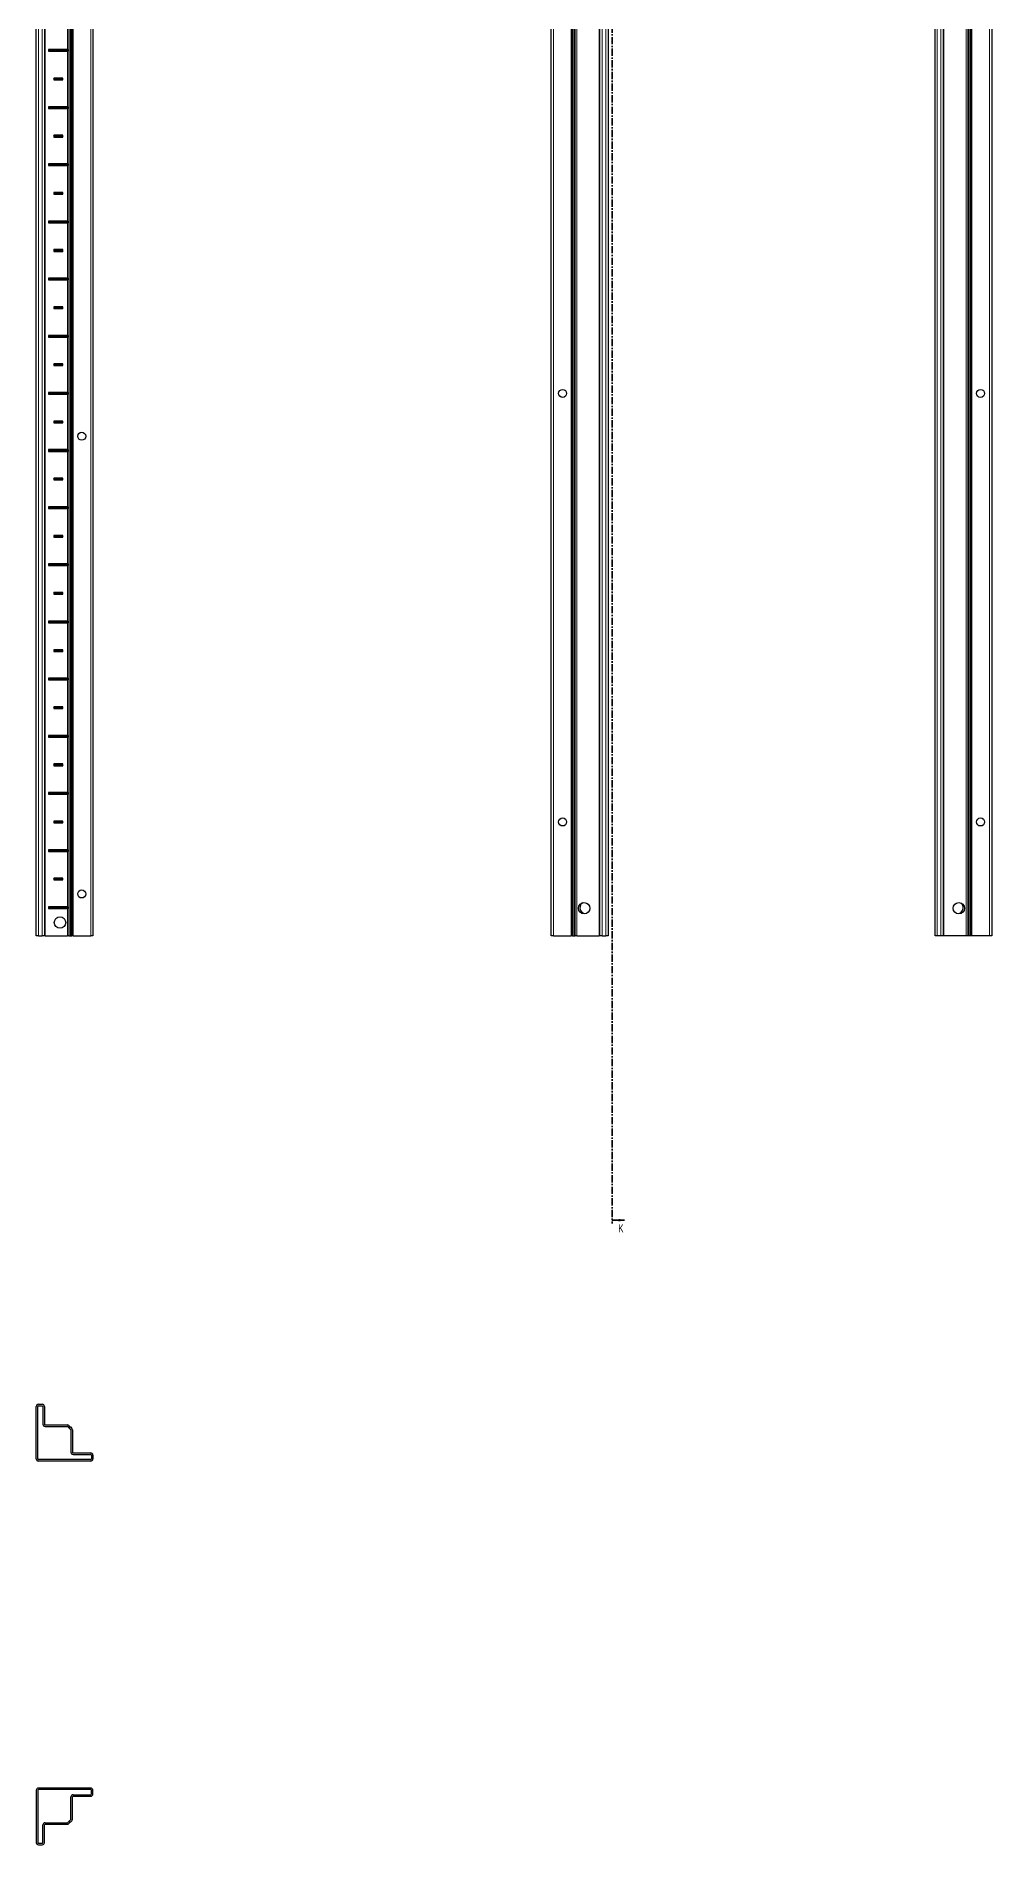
# Model space of a CAD drawing. Header units: millimetres. Extents: x -199 to 5401, y -1647 to 1507.
# Drawn here: x 1414 to 2250, y -1647 to -65 of the extents above; entities that cross this region are included whole.
import ezdxf

# ---------------------------------------------------------------- set-up
doc = ezdxf.new("R2010")
doc.units = ezdxf.units.MM
doc.linetypes.add('CENTER', pattern=[10.16, 6.35, -1.27, 1.27, -1.27])
doc.styles.add('SLDTEXTSTYLE0', font='TXT', dxfattribs={"width": 0.75})

msp = doc.modelspace()

# ---------------------------------------------------------------- linework, layer by layer
at = {"color": 7, "linetype": 'CENTER', "lineweight": 35}
msp.add_line((1917.66, 1499.09), (1917.66, -1103.67), dxfattribs=at)
at = {"color": 7, "linetype": 'Continuous', "lineweight": 25}
for p, q in [((1413.68, -851.79), (1413.68, 647.21)), ((1420.88, 647.21), (1420.88, -851.79)), ((1443.55, 647.21), (1443.55, -851.79)), ((1443.58, 647.21), (1443.58, -851.79)), ((1445.38, 647.21), (1445.38, -851.79)), ((1463.38, 647.21), (1463.38, -851.79)), ((1864.23, -851.79), (1864.23, 647.21)), ((1884.02, 647.21), (1884.02, -851.79)), ((1884.06, 647.21), (1884.06, -851.79)), ((1906.73, -851.79), (1906.73, 647.21)), ((1913.93, 647.21), (1913.93, -851.79)), ((2199.93, -851.79), (2199.93, 647.21)), ((2207.13, 647.21), (2207.13, -851.79)), ((2229.8, -851.79), (2229.8, 647.21)), ((2229.84, -851.79), (2229.84, 647.21)), ((2249.63, 647.21), (2249.63, -851.79)), ((1882.23, -76.54), (1882.23, -28.04)), ((2231.63, -28.04), (2231.63, -76.54)), ((1440.93, -76.54), (1424.53, -76.54)), ((1424.53, -76.54), (1424.53, -78.04)), ((1425.28, -77.29), (1424.53, -76.54)), ((1425.28, -77.29), (1424.53, -78.04)), ((1424.53, -78.04), (1440.93, -78.04)), ((1425.28, -77.29), (1440.78, -77.29)), ((1440.78, -77.29), (1441.42, -76.65)), ((1440.78, -77.29), (1441.42, -77.94)), ((1441.42, -77.94), (1441.42, -76.65)), ((1882.29, -76.65), (1882.23, -76.54)), ((1882.23, -76.54), (1882.23, -78.04)), ((1882.23, -78.04), (1882.29, -77.94)), ((1882.23, -126.54), (1882.23, -78.04)), ((1882.29, -77.94), (1882.29, -76.65)), ((2231.63, -76.54), (2231.57, -76.65)), ((2231.57, -76.65), (2231.57, -77.94)), ((2231.57, -77.94), (2231.63, -78.04)), ((2231.63, -78.04), (2231.63, -76.54)), ((2231.63, -78.04), (2231.63, -126.54)), ((1437.03, -101.54), (1429.03, -101.54)), ((1429.03, -101.54), (1429.03, -103.04)), ((1429.78, -102.29), (1429.03, -101.54)), ((1429.78, -102.29), (1429.03, -103.04)), ((1429.03, -103.04), (1437.03, -103.04)), ((1429.78, -102.29), (1436.28, -102.29)), ((1436.28, -102.29), (1437.03, -101.54)), ((1436.28, -102.29), (1437.03, -103.04)), ((1437.03, -103.04), (1437.03, -101.54)), ((1440.93, -126.54), (1424.53, -126.54)), ((1424.53, -126.54), (1424.53, -128.04)), ((1425.28, -127.29), (1424.53, -126.54)), ((1882.29, -126.65), (1882.23, -126.54)), ((1882.23, -126.54), (1882.23, -128.04)), ((2231.63, -126.54), (2231.57, -126.65)), ((2231.63, -128.04), (2231.63, -126.54)), ((1425.28, -127.29), (1424.53, -128.04)), ((1424.53, -128.04), (1440.93, -128.04)), ((1425.28, -127.29), (1440.78, -127.29)), ((1440.78, -127.29), (1441.42, -126.65)), ((1440.78, -127.29), (1441.42, -127.94)), ((1441.42, -127.94), (1441.42, -126.65)), ((1882.23, -128.04), (1882.29, -127.94)), ((1882.23, -176.54), (1882.23, -128.04)), ((1882.29, -127.94), (1882.29, -126.65)), ((2231.57, -126.65), (2231.57, -127.94)), ((2231.57, -127.94), (2231.63, -128.04)), ((2231.63, -128.04), (2231.63, -176.54)), ((1437.03, -151.54), (1429.03, -151.54)), ((1429.03, -151.54), (1429.03, -153.04)), ((1429.78, -152.29), (1429.03, -151.54)), ((1429.78, -152.29), (1429.03, -153.04)), ((1429.03, -153.04), (1437.03, -153.04)), ((1429.78, -152.29), (1436.28, -152.29)), ((1436.28, -152.29), (1437.03, -151.54)), ((1436.28, -152.29), (1437.03, -153.04)), ((1437.03, -153.04), (1437.03, -151.54)), ((1440.93, -176.54), (1424.53, -176.54)), ((1424.53, -176.54), (1424.53, -178.04)), ((1425.28, -177.29), (1424.53, -176.54)), ((1425.28, -177.29), (1424.53, -178.04)), ((1424.53, -178.04), (1440.93, -178.04)), ((1425.28, -177.29), (1440.78, -177.29)), ((1440.78, -177.29), (1441.42, -176.65)), ((1440.78, -177.29), (1441.42, -177.94)), ((1441.42, -177.94), (1441.42, -176.65)), ((1882.29, -176.65), (1882.23, -176.54)), ((1882.23, -176.54), (1882.23, -178.04)), ((1882.23, -178.04), (1882.29, -177.94)), ((1882.23, -226.54), (1882.23, -178.04)), ((1882.29, -177.94), (1882.29, -176.65)), ((2231.63, -176.54), (2231.57, -176.65)), ((2231.57, -176.65), (2231.57, -177.94)), ((2231.57, -177.94), (2231.63, -178.04)), ((2231.63, -178.04), (2231.63, -176.54)), ((2231.63, -178.04), (2231.63, -226.54)), ((1437.03, -201.54), (1429.03, -201.54)), ((1429.03, -201.54), (1429.03, -203.04)), ((1429.78, -202.29), (1429.03, -201.54)), ((1429.78, -202.29), (1429.03, -203.04)), ((1429.03, -203.04), (1437.03, -203.04)), ((1429.78, -202.29), (1436.28, -202.29)), ((1436.28, -202.29), (1437.03, -201.54)), ((1436.28, -202.29), (1437.03, -203.04)), ((1437.03, -203.04), (1437.03, -201.54)), ((1440.93, -226.54), (1424.53, -226.54)), ((1424.53, -226.54), (1424.53, -228.04)), ((1425.28, -227.29), (1424.53, -226.54)), ((1425.28, -227.29), (1424.53, -228.04)), ((1424.53, -228.04), (1440.93, -228.04)), ((1425.28, -227.29), (1440.78, -227.29)), ((1440.78, -227.29), (1441.42, -226.65)), ((1440.78, -227.29), (1441.42, -227.94)), ((1441.42, -227.94), (1441.42, -226.65)), ((1882.29, -226.65), (1882.23, -226.54)), ((1882.23, -226.54), (1882.23, -228.04)), ((1882.23, -228.04), (1882.29, -227.94)), ((1882.23, -276.54), (1882.23, -228.04)), ((1882.29, -227.94), (1882.29, -226.65)), ((2231.63, -226.54), (2231.57, -226.65)), ((2231.57, -226.65), (2231.57, -227.94)), ((2231.57, -227.94), (2231.63, -228.04)), ((2231.63, -228.04), (2231.63, -226.54)), ((2231.63, -228.04), (2231.63, -276.54)), ((1437.03, -251.54), (1429.03, -251.54)), ((1429.03, -251.54), (1429.03, -253.04)), ((1429.78, -252.29), (1429.03, -251.54)), ((1429.78, -252.29), (1429.03, -253.04)), ((1429.03, -253.04), (1437.03, -253.04)), ((1429.78, -252.29), (1436.28, -252.29)), ((1436.28, -252.29), (1437.03, -251.54)), ((1436.28, -252.29), (1437.03, -253.04)), ((1437.03, -253.04), (1437.03, -251.54)), ((1440.93, -276.54), (1424.53, -276.54)), ((1424.53, -276.54), (1424.53, -278.04)), ((1425.28, -277.29), (1424.53, -276.54)), ((1425.28, -277.29), (1424.53, -278.04)), ((1424.53, -278.04), (1440.93, -278.04)), ((1425.28, -277.29), (1440.78, -277.29)), ((1440.78, -277.29), (1441.42, -276.65)), ((1440.78, -277.29), (1441.42, -277.94)), ((1441.42, -277.94), (1441.42, -276.65)), ((1882.29, -276.65), (1882.23, -276.54)), ((1882.23, -276.54), (1882.23, -278.04)), ((1882.23, -278.04), (1882.29, -277.94)), ((1882.23, -326.54), (1882.23, -278.04)), ((1882.29, -277.94), (1882.29, -276.65)), ((2231.63, -276.54), (2231.57, -276.65)), ((2231.57, -276.65), (2231.57, -277.94)), ((2231.57, -277.94), (2231.63, -278.04)), ((2231.63, -278.04), (2231.63, -276.54)), ((2231.63, -278.04), (2231.63, -326.54)), ((1437.03, -301.54), (1429.03, -301.54)), ((1429.03, -301.54), (1429.03, -303.04)), ((1429.78, -302.29), (1429.03, -301.54)), ((1429.78, -302.29), (1429.03, -303.04)), ((1429.03, -303.04), (1437.03, -303.04)), ((1429.78, -302.29), (1436.28, -302.29)), ((1436.28, -302.29), (1437.03, -301.54)), ((1436.28, -302.29), (1437.03, -303.04)), ((1437.03, -303.04), (1437.03, -301.54)), ((1440.93, -326.54), (1424.53, -326.54)), ((1424.53, -326.54), (1424.53, -328.04)), ((1425.28, -327.29), (1424.53, -326.54)), ((1425.28, -327.29), (1424.53, -328.04)), ((1424.53, -328.04), (1440.93, -328.04)), ((1425.28, -327.29), (1440.78, -327.29)), ((1440.78, -327.29), (1441.42, -326.65)), ((1440.78, -327.29), (1441.42, -327.94)), ((1441.42, -327.94), (1441.42, -326.65)), ((1882.29, -326.65), (1882.23, -326.54)), ((1882.23, -326.54), (1882.23, -328.04)), ((1882.23, -328.04), (1882.29, -327.94)), ((1882.23, -376.54), (1882.23, -328.04)), ((1882.29, -327.94), (1882.29, -326.65)), ((2231.63, -326.54), (2231.57, -326.65)), ((2231.57, -326.65), (2231.57, -327.94)), ((2231.57, -327.94), (2231.63, -328.04)), ((2231.63, -328.04), (2231.63, -326.54)), ((2231.63, -328.04), (2231.63, -376.54)), ((1437.03, -351.54), (1429.03, -351.54)), ((1429.03, -351.54), (1429.03, -353.04)), ((1429.78, -352.29), (1429.03, -351.54)), ((1429.78, -352.29), (1429.03, -353.04)), ((1429.03, -353.04), (1437.03, -353.04)), ((1429.78, -352.29), (1436.28, -352.29)), ((1436.28, -352.29), (1437.03, -351.54)), ((1436.28, -352.29), (1437.03, -353.04)), ((1437.03, -353.04), (1437.03, -351.54)), ((1440.93, -376.54), (1424.53, -376.54)), ((1424.53, -376.54), (1424.53, -378.04)), ((1425.28, -377.29), (1424.53, -376.54)), ((1425.28, -377.29), (1424.53, -378.04)), ((1424.53, -378.04), (1440.93, -378.04)), ((1425.28, -377.29), (1440.78, -377.29)), ((1440.78, -377.29), (1441.42, -376.65)), ((1440.78, -377.29), (1441.42, -377.94)), ((1441.42, -377.94), (1441.42, -376.65)), ((1882.29, -376.65), (1882.23, -376.54)), ((1882.23, -376.54), (1882.23, -378.04)), ((1882.23, -378.04), (1882.29, -377.94)), ((1882.23, -426.54), (1882.23, -378.04)), ((1882.29, -377.94), (1882.29, -376.65)), ((2231.63, -376.54), (2231.57, -376.65)), ((2231.57, -376.65), (2231.57, -377.94)), ((2231.57, -377.94), (2231.63, -378.04)), ((2231.63, -378.04), (2231.63, -376.54)), ((2231.63, -378.04), (2231.63, -426.54)), ((1437.03, -401.54), (1429.03, -401.54)), ((1429.03, -401.54), (1429.03, -403.04)), ((1429.78, -402.29), (1429.03, -401.54)), ((1429.78, -402.29), (1429.03, -403.04)), ((1429.03, -403.04), (1437.03, -403.04)), ((1429.78, -402.29), (1436.28, -402.29)), ((1436.28, -402.29), (1437.03, -401.54)), ((1436.28, -402.29), (1437.03, -403.04)), ((1437.03, -403.04), (1437.03, -401.54)), ((1440.93, -426.54), (1424.53, -426.54)), ((1424.53, -426.54), (1424.53, -428.04)), ((1425.28, -427.29), (1424.53, -426.54)), ((1440.78, -427.29), (1441.42, -426.65)), ((1441.42, -427.94), (1441.42, -426.65)), ((1882.29, -426.65), (1882.23, -426.54)), ((1882.23, -426.54), (1882.23, -428.04)), ((1882.29, -427.94), (1882.29, -426.65)), ((2231.63, -426.54), (2231.57, -426.65)), ((2231.57, -426.65), (2231.57, -427.94)), ((2231.63, -428.04), (2231.63, -426.54)), ((1425.28, -427.29), (1424.53, -428.04)), ((1424.53, -428.04), (1440.93, -428.04)), ((1425.28, -427.29), (1440.78, -427.29)), ((1440.78, -427.29), (1441.42, -427.94)), ((1882.23, -428.04), (1882.29, -427.94)), ((1882.23, -476.54), (1882.23, -428.04)), ((2231.57, -427.94), (2231.63, -428.04)), ((2231.63, -428.04), (2231.63, -476.54)), ((1437.03, -451.54), (1429.03, -451.54)), ((1429.03, -451.54), (1429.03, -453.04)), ((1429.78, -452.29), (1429.03, -451.54)), ((1429.78, -452.29), (1429.03, -453.04)), ((1429.03, -453.04), (1437.03, -453.04)), ((1429.78, -452.29), (1436.28, -452.29)), ((1436.28, -452.29), (1437.03, -451.54)), ((1436.28, -452.29), (1437.03, -453.04)), ((1437.03, -453.04), (1437.03, -451.54)), ((1440.93, -476.54), (1424.53, -476.54)), ((1424.53, -476.54), (1424.53, -478.04)), ((1425.28, -477.29), (1424.53, -476.54)), ((1425.28, -477.29), (1424.53, -478.04)), ((1424.53, -478.04), (1440.93, -478.04)), ((1425.28, -477.29), (1440.78, -477.29)), ((1440.78, -477.29), (1441.42, -476.65)), ((1440.78, -477.29), (1441.42, -477.94)), ((1441.42, -477.94), (1441.42, -476.65)), ((1882.29, -476.65), (1882.23, -476.54)), ((1882.23, -476.54), (1882.23, -478.04)), ((1882.23, -478.04), (1882.29, -477.94)), ((1882.23, -526.54), (1882.23, -478.04)), ((1882.29, -477.94), (1882.29, -476.65)), ((2231.63, -476.54), (2231.57, -476.65)), ((2231.57, -476.65), (2231.57, -477.94)), ((2231.57, -477.94), (2231.63, -478.04)), ((2231.63, -478.04), (2231.63, -476.54)), ((2231.63, -478.04), (2231.63, -526.54)), ((1437.03, -501.54), (1429.03, -501.54)), ((1429.03, -501.54), (1429.03, -503.04)), ((1429.78, -502.29), (1429.03, -501.54)), ((1429.78, -502.29), (1429.03, -503.04)), ((1429.03, -503.04), (1437.03, -503.04)), ((1429.78, -502.29), (1436.28, -502.29)), ((1436.28, -502.29), (1437.03, -501.54)), ((1436.28, -502.29), (1437.03, -503.04)), ((1437.03, -503.04), (1437.03, -501.54)), ((1440.93, -526.54), (1424.53, -526.54)), ((1424.53, -526.54), (1424.53, -528.04)), ((1425.28, -527.29), (1424.53, -526.54)), ((1425.28, -527.29), (1424.53, -528.04)), ((1424.53, -528.04), (1440.93, -528.04)), ((1425.28, -527.29), (1440.78, -527.29)), ((1440.78, -527.29), (1441.42, -526.65)), ((1440.78, -527.29), (1441.42, -527.94)), ((1441.42, -527.94), (1441.42, -526.65)), ((1882.29, -526.65), (1882.23, -526.54)), ((1882.23, -526.54), (1882.23, -528.04)), ((1882.23, -528.04), (1882.29, -527.94)), ((1882.23, -576.54), (1882.23, -528.04)), ((1882.29, -527.94), (1882.29, -526.65)), ((2231.63, -526.54), (2231.57, -526.65)), ((2231.57, -526.65), (2231.57, -527.94)), ((2231.57, -527.94), (2231.63, -528.04)), ((2231.63, -528.04), (2231.63, -526.54)), ((2231.63, -528.04), (2231.63, -576.54)), ((1437.03, -551.54), (1429.03, -551.54)), ((1429.03, -551.54), (1429.03, -553.04)), ((1429.78, -552.29), (1429.03, -551.54)), ((1429.78, -552.29), (1429.03, -553.04)), ((1429.03, -553.04), (1437.03, -553.04)), ((1429.78, -552.29), (1436.28, -552.29)), ((1436.28, -552.29), (1437.03, -551.54)), ((1436.28, -552.29), (1437.03, -553.04)), ((1437.03, -553.04), (1437.03, -551.54)), ((1440.93, -576.54), (1424.53, -576.54)), ((1424.53, -576.54), (1424.53, -578.04)), ((1425.28, -577.29), (1424.53, -576.54)), ((1425.28, -577.29), (1424.53, -578.04)), ((1424.53, -578.04), (1440.93, -578.04)), ((1425.28, -577.29), (1440.78, -577.29)), ((1440.78, -577.29), (1441.42, -576.65)), ((1440.78, -577.29), (1441.42, -577.94)), ((1441.42, -577.94), (1441.42, -576.65)), ((1882.29, -576.65), (1882.23, -576.54)), ((1882.23, -576.54), (1882.23, -578.04)), ((1882.23, -578.04), (1882.29, -577.94)), ((1882.23, -626.54), (1882.23, -578.04)), ((1882.29, -577.94), (1882.29, -576.65)), ((2231.63, -576.54), (2231.57, -576.65)), ((2231.57, -576.65), (2231.57, -577.94)), ((2231.57, -577.94), (2231.63, -578.04)), ((2231.63, -578.04), (2231.63, -576.54)), ((2231.63, -578.04), (2231.63, -626.54)), ((1437.03, -601.54), (1429.03, -601.54)), ((1429.03, -601.54), (1429.03, -603.04)), ((1429.78, -602.29), (1429.03, -601.54)), ((1429.78, -602.29), (1429.03, -603.04)), ((1429.03, -603.04), (1437.03, -603.04)), ((1429.78, -602.29), (1436.28, -602.29)), ((1436.28, -602.29), (1437.03, -601.54)), ((1436.28, -602.29), (1437.03, -603.04)), ((1437.03, -603.04), (1437.03, -601.54)), ((1440.93, -626.54), (1424.53, -626.54)), ((1424.53, -626.54), (1424.53, -628.04)), ((1425.28, -627.29), (1424.53, -626.54)), ((1425.28, -627.29), (1424.53, -628.04)), ((1424.53, -628.04), (1440.93, -628.04)), ((1425.28, -627.29), (1440.78, -627.29)), ((1440.78, -627.29), (1441.42, -626.65)), ((1440.78, -627.29), (1441.42, -627.94)), ((1441.42, -627.94), (1441.42, -626.65)), ((1882.29, -626.65), (1882.23, -626.54)), ((1882.23, -626.54), (1882.23, -628.04)), ((1882.23, -628.04), (1882.29, -627.94)), ((1882.23, -676.54), (1882.23, -628.04)), ((1882.29, -627.94), (1882.29, -626.65)), ((2231.63, -626.54), (2231.57, -626.65)), ((2231.57, -626.65), (2231.57, -627.94)), ((2231.57, -627.94), (2231.63, -628.04)), ((2231.63, -628.04), (2231.63, -626.54)), ((2231.63, -628.04), (2231.63, -676.54)), ((1437.03, -651.54), (1429.03, -651.54)), ((1429.03, -651.54), (1429.03, -653.04)), ((1429.78, -652.29), (1429.03, -651.54)), ((1429.78, -652.29), (1429.03, -653.04)), ((1429.03, -653.04), (1437.03, -653.04)), ((1429.78, -652.29), (1436.28, -652.29)), ((1436.28, -652.29), (1437.03, -651.54)), ((1436.28, -652.29), (1437.03, -653.04)), ((1437.03, -653.04), (1437.03, -651.54)), ((1440.93, -676.54), (1424.53, -676.54)), ((1424.53, -676.54), (1424.53, -678.04)), ((1425.28, -677.29), (1424.53, -676.54)), ((1425.28, -677.29), (1424.53, -678.04)), ((1424.53, -678.04), (1440.93, -678.04)), ((1425.28, -677.29), (1440.78, -677.29)), ((1440.78, -677.29), (1441.42, -676.65)), ((1440.78, -677.29), (1441.42, -677.94)), ((1441.42, -677.94), (1441.42, -676.65)), ((1882.29, -676.65), (1882.23, -676.54)), ((1882.23, -676.54), (1882.23, -678.04)), ((1882.23, -678.04), (1882.29, -677.94)), ((1882.23, -726.54), (1882.23, -678.04)), ((1882.29, -677.94), (1882.29, -676.65)), ((2231.63, -676.54), (2231.57, -676.65)), ((2231.57, -676.65), (2231.57, -677.94)), ((2231.57, -677.94), (2231.63, -678.04)), ((2231.63, -678.04), (2231.63, -676.54)), ((2231.63, -678.04), (2231.63, -726.54)), ((1437.03, -701.54), (1429.03, -701.54)), ((1429.03, -701.54), (1429.03, -703.04)), ((1429.78, -702.29), (1429.03, -701.54)), ((1429.78, -702.29), (1429.03, -703.04)), ((1429.03, -703.04), (1437.03, -703.04)), ((1429.78, -702.29), (1436.28, -702.29)), ((1436.28, -702.29), (1437.03, -701.54)), ((1436.28, -702.29), (1437.03, -703.04)), ((1437.03, -703.04), (1437.03, -701.54)), ((1440.93, -726.54), (1424.53, -726.54)), ((1424.53, -726.54), (1424.53, -728.04)), ((1425.28, -727.29), (1424.53, -726.54)), ((1425.28, -727.29), (1424.53, -728.04)), ((1425.28, -727.29), (1440.78, -727.29)), ((1440.78, -727.29), (1441.42, -726.65)), ((1440.78, -727.29), (1441.42, -727.94)), ((1441.42, -727.94), (1441.42, -726.65)), ((1882.29, -726.65), (1882.23, -726.54)), ((1882.23, -726.54), (1882.23, -728.04)), ((1882.29, -727.94), (1882.29, -726.65)), ((2231.63, -726.54), (2231.57, -726.65)), ((2231.57, -726.65), (2231.57, -727.94)), ((2231.63, -728.04), (2231.63, -726.54)), ((1424.53, -728.04), (1440.93, -728.04)), ((1882.23, -728.04), (1882.29, -727.94)), ((1882.23, -776.54), (1882.23, -728.04)), ((2231.57, -727.94), (2231.63, -728.04)), ((2231.63, -728.04), (2231.63, -776.54)), ((1429.03, -751.54), (1429.03, -753.04)), ((1437.03, -751.54), (1429.03, -751.54)), ((1429.78, -752.29), (1429.03, -751.54)), ((1429.78, -752.29), (1429.03, -753.04)), ((1429.03, -753.04), (1437.03, -753.04)), ((1429.78, -752.29), (1436.28, -752.29)), ((1436.28, -752.29), (1437.03, -751.54)), ((1436.28, -752.29), (1437.03, -753.04)), ((1437.03, -753.04), (1437.03, -751.54)), ((1440.93, -776.54), (1424.53, -776.54)), ((1424.53, -776.54), (1424.53, -778.04)), ((1425.28, -777.29), (1424.53, -776.54)), ((1425.28, -777.29), (1424.53, -778.04)), ((1424.53, -778.04), (1440.93, -778.04)), ((1425.28, -777.29), (1440.78, -777.29)), ((1440.78, -777.29), (1441.42, -776.65)), ((1440.78, -777.29), (1441.42, -777.94)), ((1441.42, -777.94), (1441.42, -776.65)), ((1882.29, -776.65), (1882.23, -776.54)), ((1882.23, -776.54), (1882.23, -778.04)), ((1882.23, -778.04), (1882.29, -777.94)), ((1882.23, -826.54), (1882.23, -778.04)), ((1882.29, -777.94), (1882.29, -776.65)), ((2231.63, -776.54), (2231.57, -776.65)), ((2231.57, -776.65), (2231.57, -777.94)), ((2231.57, -777.94), (2231.63, -778.04)), ((2231.63, -778.04), (2231.63, -776.54)), ((2231.63, -778.04), (2231.63, -826.54)), ((1429.03, -801.54), (1429.03, -803.04)), ((1437.03, -801.54), (1429.03, -801.54)), ((1429.78, -802.29), (1429.03, -801.54)), ((1429.78, -802.29), (1429.03, -803.04)), ((1429.03, -803.04), (1437.03, -803.04)), ((1429.78, -802.29), (1436.28, -802.29)), ((1436.28, -802.29), (1437.03, -801.54)), ((1436.28, -802.29), (1437.03, -803.04)), ((1437.03, -803.04), (1437.03, -801.54)), ((1440.93, -826.54), (1424.53, -826.54)), ((1424.53, -826.54), (1424.53, -828.04)), ((1425.28, -827.29), (1424.53, -826.54)), ((1425.28, -827.29), (1424.53, -828.04)), ((1424.53, -828.04), (1440.93, -828.04)), ((1425.28, -827.29), (1440.78, -827.29)), ((1440.78, -827.29), (1441.42, -826.65)), ((1440.78, -827.29), (1441.42, -827.94)), ((1441.42, -827.94), (1441.42, -826.65)), ((1882.29, -826.65), (1882.23, -826.54)), ((1882.23, -826.54), (1882.23, -828.04)), ((1882.23, -828.04), (1882.29, -827.94)), ((1882.23, -851.79), (1882.23, -828.04)), ((1882.29, -827.94), (1882.29, -826.65)), ((1892.28, -832.73), (1892.28, -832.32)), ((2221.58, -832.32), (2221.58, -832.73)), ((2231.63, -826.54), (2231.57, -826.65)), ((2231.57, -826.65), (2231.57, -827.94)), ((2231.57, -827.94), (2231.63, -828.04)), ((2231.63, -828.04), (2231.63, -826.54)), ((2231.63, -828.04), (2231.63, -851.79)), ((1415.68, -851.79), (1413.68, -851.79)), ((1415.68, -851.79), (1418.88, -851.79)), ((1420.88, -851.79), (1418.88, -851.79)), ((1421.53, -851.79), (1420.88, -851.79)), ((1421.53, -851.79), (1440.93, -851.79)), ((1442.34, -851.79), (1440.93, -851.79)), ((1442.34, -851.79), (1443.55, -851.79)), ((1443.55, -851.79), (1443.58, -851.79)), ((1443.58, -851.79), (1444.79, -851.79)), ((1445.38, -851.79), (1444.79, -851.79)), ((1446.03, -851.79), (1445.38, -851.79)), ((1446.03, -851.79), (1461.38, -851.79)), ((1463.38, -851.79), (1461.38, -851.79)), ((1866.23, -851.79), (1864.23, -851.79)), ((1866.23, -851.79), (1881.58, -851.79)), ((1882.23, -851.79), (1881.58, -851.79)), ((1882.82, -851.79), (1882.23, -851.79)), ((1882.82, -851.79), (1884.02, -851.79)), ((1884.02, -851.79), (1884.06, -851.79)), ((1884.06, -851.79), (1885.26, -851.79)), ((1886.68, -851.79), (1885.26, -851.79)), ((1886.68, -851.79), (1906.08, -851.79)), ((1906.73, -851.79), (1906.08, -851.79)), ((1908.73, -851.79), (1906.73, -851.79)), ((1908.73, -851.79), (1911.93, -851.79)), ((1913.93, -851.79), (1911.93, -851.79)), ((2201.93, -851.79), (2199.93, -851.79)), ((2205.13, -851.79), (2201.93, -851.79)), ((2207.13, -851.79), (2205.13, -851.79)), ((2207.78, -851.79), (2207.13, -851.79)), ((2227.18, -851.79), (2207.78, -851.79)), ((2228.6, -851.79), (2227.18, -851.79)), ((2229.8, -851.79), (2228.6, -851.79)), ((2229.84, -851.79), (2229.8, -851.79)), ((2231.04, -851.79), (2229.84, -851.79)), ((2231.63, -851.79), (2231.04, -851.79)), ((2232.28, -851.79), (2231.63, -851.79)), ((2247.63, -851.79), (2232.28, -851.79)), ((2249.63, -851.79), (2247.63, -851.79)), ((1413.68, -1309.47), (1413.68, -1263.77)), ((1415.03, -1309.47), (1415.03, -1263.77)), ((1415.68, -1261.77), (1418.88, -1261.77)), ((1415.68, -1263.12), (1418.88, -1263.12)), ((1419.53, -1263.77), (1419.53, -1279.12)), ((1420.88, -1263.77), (1420.88, -1279.12)), ((1421.53, -1279.77), (1440.93, -1279.77)), ((1421.53, -1281.12), (1440.93, -1281.12)), ((1441.39, -1281.31), (1442.59, -1282.52)), ((1442.34, -1280.36), (1443.55, -1281.56)), ((1443.55, -1281.56), (1442.59, -1282.52)), ((1442.63, -1282.55), (1443.58, -1281.6)), ((1443.58, -1281.6), (1444.79, -1282.8)), ((1442.63, -1282.55), (1443.84, -1283.76)), ((1444.03, -1284.22), (1444.03, -1303.62)), ((1445.38, -1284.22), (1445.38, -1303.62)), ((1461.38, -1310.12), (1415.68, -1310.12)), ((1461.38, -1311.47), (1415.68, -1311.47)), ((1446.03, -1304.27), (1461.38, -1304.27)), ((1446.03, -1305.62), (1461.38, -1305.62)), ((1462.03, -1306.27), (1462.03, -1309.47)), ((1463.38, -1306.27), (1463.38, -1309.47)), ((1461.38, -1597.47), (1415.68, -1597.47)), ((1413.68, -1599.47), (1413.68, -1645.17)), ((1415.03, -1599.47), (1415.03, -1645.17)), ((1461.38, -1598.82), (1415.68, -1598.82)), ((1444.03, -1624.72), (1444.03, -1605.32)), ((1445.38, -1624.72), (1445.38, -1605.32)), ((1446.03, -1603.32), (1461.38, -1603.32)), ((1446.03, -1604.67), (1461.38, -1604.67)), ((1462.03, -1602.67), (1462.03, -1599.47)), ((1463.38, -1602.67), (1463.38, -1599.47)), ((1419.53, -1645.17), (1419.53, -1629.82)), ((1420.88, -1645.17), (1420.88, -1629.82)), ((1421.53, -1627.82), (1440.93, -1627.82)), ((1421.53, -1629.17), (1440.93, -1629.17)), ((1441.39, -1627.63), (1442.59, -1626.42)), ((1442.34, -1628.58), (1443.55, -1627.38)), ((1443.55, -1627.38), (1442.59, -1626.42)), ((1442.63, -1626.39), (1443.84, -1625.18)), ((1442.63, -1626.39), (1443.58, -1627.34)), ((1443.58, -1627.34), (1444.79, -1626.14)), ((1415.68, -1645.82), (1418.88, -1645.82)), ((1415.68, -1647.17), (1418.88, -1647.17))]:
    msp.add_line(p, q, dxfattribs=at)
at = {"color": 8, "linetype": 'Continuous', "lineweight": 18}
for p, q in [((1415.68, 647.21), (1415.68, -851.79)), ((1418.88, -851.79), (1418.88, 647.21)), ((1421.53, 647.21), (1421.53, -851.79)), ((1442.34, 647.21), (1442.34, -851.79)), ((1444.79, -851.79), (1444.79, 647.21)), ((1446.03, 647.21), (1446.03, -851.79)), ((1461.38, -851.79), (1461.38, 647.21)), ((1866.23, 647.21), (1866.23, -851.79)), ((1881.58, -851.79), (1881.58, 647.21)), ((1882.82, 647.21), (1882.82, -851.79)), ((1885.26, -851.79), (1885.26, 647.21)), ((1886.68, 647.21), (1886.68, -851.79)), ((1906.08, -851.79), (1906.08, 647.21)), ((1908.73, 647.21), (1908.73, -851.79)), ((1911.93, -851.79), (1911.93, 647.21)), ((2201.93, 647.21), (2201.93, -851.79)), ((2205.13, -851.79), (2205.13, 647.21)), ((2207.78, 647.21), (2207.78, -851.79)), ((2227.18, -851.79), (2227.18, 647.21)), ((2228.6, 647.21), (2228.6, -851.79)), ((2231.04, -851.79), (2231.04, 647.21)), ((2232.28, 647.21), (2232.28, -851.79)), ((2247.63, -851.79), (2247.63, 647.21)), ((1440.93, -76.54), (1440.93, -28.04)), ((1440.93, -126.54), (1440.93, -78.04)), ((1440.93, -176.54), (1440.93, -128.04)), ((1440.93, -226.54), (1440.93, -178.04)), ((1440.93, -276.54), (1440.93, -228.04)), ((1440.93, -326.54), (1440.93, -278.04)), ((1440.93, -376.54), (1440.93, -328.04)), ((1440.93, -426.54), (1440.93, -378.04)), ((1440.93, -476.54), (1440.93, -428.04)), ((1440.93, -526.54), (1440.93, -478.04)), ((1440.93, -576.54), (1440.93, -528.04)), ((1440.93, -626.54), (1440.93, -578.04)), ((1440.93, -676.54), (1440.93, -628.04)), ((1440.93, -726.54), (1440.93, -678.04)), ((1440.93, -776.54), (1440.93, -728.04)), ((1440.93, -826.54), (1440.93, -778.04)), ((1440.93, -851.79), (1440.93, -828.04))]:
    msp.add_line(p, q, dxfattribs=at)
at = {"color": 7, "linetype": 'Continuous', "lineweight": 35}
msp.add_line((1928.3, -1100.67), (1917.66, -1100.67), dxfattribs=at)
at = {"color": 7, "linetype": 'Continuous', "lineweight": 25}
for centre, radius in [((1874.13, -377.29), 3.5), ((2239.73, -377.29), 3.5), ((1453.53, -414.79), 3.5), ((1874.13, -752.29), 3.5), ((2239.73, -752.29), 3.5), ((1453.53, -815.29), 3.5), ((1893.08, -827.79), 5), ((2220.78, -827.79), 5), ((1434.53, -840.29), 5)]:
    msp.add_circle(centre, radius, dxfattribs=at)
for centre, radius, start, end in [((1894.58, -827.29), 5.25, 126.18914, 240.85926), ((1891.78, -832.32), 0.5, 0, 60.85926), ((2222.08, -832.32), 0.5, 119.14074, 180), ((2219.28, -827.29), 5.25, 299.14074, 53.81086), ((1415.68, -1263.77), 2, 90, 180), ((1415.68, -1263.77), 0.65, 90, 180), ((1418.88, -1263.77), 2, 0, 90), ((1418.88, -1263.77), 0.65, 0, 90), ((1421.53, -1279.12), 2, 180, 270), ((1421.53, -1279.12), 0.65, 180, 270), ((1440.93, -1281.77), 2, 45, 90), ((1440.93, -1281.77), 0.65, 45, 90), ((1443.38, -1284.22), 0.65, 0, 45), ((1443.38, -1284.22), 2, 0, 45), ((1415.68, -1309.47), 2, 180, 270), ((1415.68, -1309.47), 0.65, 180, 270), ((1446.03, -1303.62), 2, 180, 270), ((1446.03, -1303.62), 0.65, 180, 270), ((1461.38, -1306.27), 2, 0, 90), ((1461.38, -1306.27), 0.65, 0, 90), ((1461.38, -1309.47), 2, 270, 0), ((1461.38, -1309.47), 0.65, 270, 0), ((1415.68, -1599.47), 2, 90, 180), ((1461.38, -1599.47), 2, 0, 90), ((1415.68, -1599.47), 0.65, 90, 180), ((1446.03, -1605.32), 2, 90, 180), ((1446.03, -1605.32), 0.65, 90, 180), ((1461.38, -1599.47), 0.65, 0, 90), ((1461.38, -1602.67), 0.65, 270, 0), ((1461.38, -1602.67), 2, 270, 0), ((1421.53, -1629.82), 2, 90, 180), ((1421.53, -1629.82), 0.65, 90, 180), ((1440.93, -1627.17), 0.65, 270, 315), ((1440.93, -1627.17), 2, 270, 315), ((1443.38, -1624.72), 0.65, 315, 0), ((1443.38, -1624.72), 2, 315, 0), ((1415.68, -1645.17), 2, 180, 270), ((1415.68, -1645.17), 0.65, 180, 270), ((1418.88, -1645.17), 0.65, 270, 0), ((1418.88, -1645.17), 2, 270, 0)]:
    msp.add_arc(centre, radius, start, end, dxfattribs=at)
for centre, start_param, end_param in [((1440.93, -80.01), 6.0349159, 6.2831853), ((1440.93, -74.58), 3.1415927, 3.389862), ((1440.93, -130.01), 6.0349159, 6.2831853), ((1440.93, -124.58), 3.1415927, 3.389862), ((1440.93, -180.01), 6.0349159, 6.2831853), ((1440.93, -174.58), 3.1415927, 3.389862), ((1440.93, -230.01), 6.0349159, 6.2831853), ((1440.93, -224.58), 3.1415927, 3.389862), ((1440.93, -280.01), 6.0349159, 6.2831853), ((1440.93, -274.58), 3.1415927, 3.389862), ((1440.93, -330.01), 6.0349159, 6.2831853), ((1440.93, -324.58), 3.1415927, 3.389862), ((1440.93, -380.01), 6.0349159, 6.2831853), ((1440.93, -374.58), 3.1415927, 3.389862), ((1440.93, -430.01), 6.0349159, 6.2831853), ((1440.93, -424.58), 3.1415927, 3.389862), ((1440.93, -480.01), 6.0349159, 6.2831853), ((1440.93, -474.58), 3.1415927, 3.389862), ((1440.93, -530.01), 6.0349159, 6.2831853), ((1440.93, -524.58), 3.1415927, 3.389862), ((1440.93, -580.01), 6.0349159, 6.2831853), ((1440.93, -574.58), 3.1415927, 3.389862), ((1440.93, -630.01), 6.0349159, 6.2831853), ((1440.93, -624.58), 3.1415927, 3.389862), ((1440.93, -680.01), 6.0349159, 6.2831853), ((1440.93, -674.58), 3.1415927, 3.389862), ((1440.93, -730.01), 6.0349159, 6.2831853), ((1440.93, -724.58), 3.1415927, 3.389862), ((1440.93, -780.01), 6.0349159, 6.2831853), ((1440.93, -774.58), 3.1415927, 3.389862), ((1440.93, -830.01), 6.0349159, 6.2831853), ((1440.93, -824.58), 3.1415927, 3.389862)]:
    msp.add_ellipse(centre, major_axis=(0, 3.46), ratio=0.5773503, start_param=start_param, end_param=end_param, dxfattribs=at)
at = {"color": 7, "linetype": 'Continuous', "lineweight": 35}
msp.add_solid([(1917.66, -1100.67), (1924.66, -1101.79), (1924.66, -1099.55)], dxfattribs=at)

# ---------------------------------------------------------------- texts
at = {"color": 7, "linetype": 'Continuous', "insert": (1922.83, -1104.36), "char_height": 7, "attachment_point": 1, "style": 'SLDTEXTSTYLE0'}
msp.add_mtext('K', dxfattribs=at)

doc.saveas('drawing.dxf')
